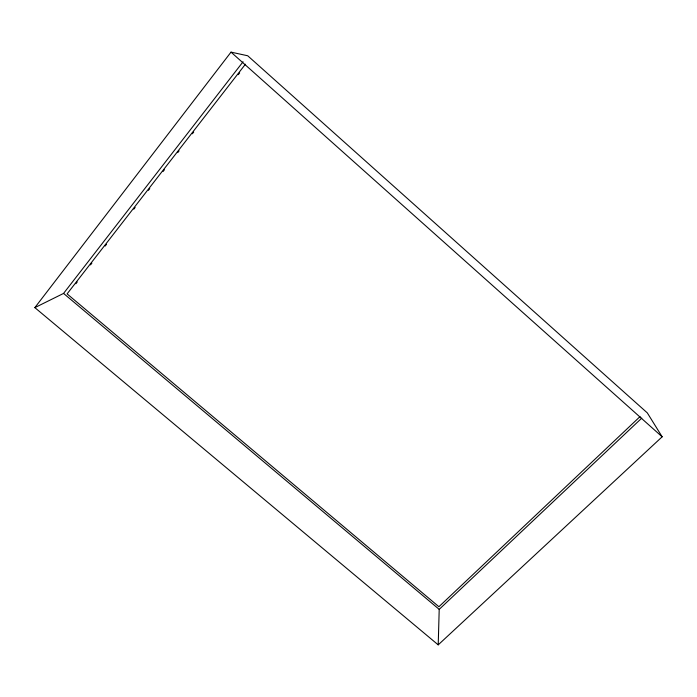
<?xml version="1.0" encoding="UTF-8"?>
<svg xmlns="http://www.w3.org/2000/svg" width="697" height="697" viewBox="0 0 697 697"><rect width="100%" height="100%" fill="white"/><g stroke="black" fill="none" stroke-linecap="round" stroke-linejoin="round"><path stroke-width="1.05" d="M438.213 644.864L662.15 436.801L647.313 412.894L247.714 55.769L231.012 52.136L34.85 307.63L438.213 644.864L439.206 609.37L641.771 418.122M34.85 307.63L63.558 293.42L243.061 61.772M245.44 64.194L67.095 293.89L438.91 606.738L640.081 416.562M75.886 283.723L77.219 282.015M90.532 264.877L91.865 263.161M105.177 246.024L106.51 244.307M133.798 209.178L135.131 207.462M148.444 190.325L149.777 188.608M163.089 171.471L164.422 169.754M177.735 152.617L179.068 150.9M192.381 133.763L193.714 132.055M238.313 74.64L239.646 72.924M63.558 293.42L439.206 609.37M231.012 52.136L662.15 436.801"/></g></svg>
